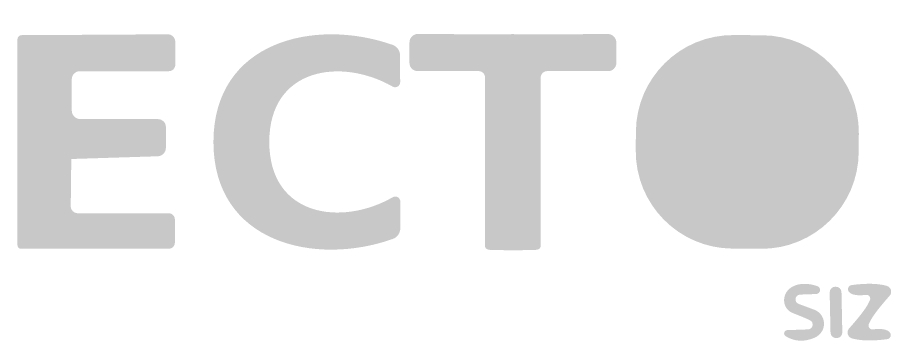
# Model space of a CAD drawing. Extents: x 0 to 650, y 0 to 488.
# Drawn here: x 127.2 to 220.4, y 13.9 to 48.8 of the extents above; entities that cross this region are included whole.
import ezdxf

# ---------------------------------------------------------------- set-up
doc = ezdxf.new("R2010")
doc.units = 0
doc.linetypes.add('Solid', pattern=[0])
doc.layers.add('Layer 1', color=7, linetype='Solid', lineweight=0)

msp = doc.modelspace()

# ---------------------------------------------------------------- hatches: boundary and pattern name
at = {"layer": 'Layer 1', "linetype": 'Solid', "lineweight": 0}
h = msp.add_hatch(color=8, dxfattribs=at)
edge = h.paths.add_edge_path(flags=0)
edge.add_spline(control_points=[(148.06, 35.478), (148.046, 46.233), (158.882, 48.761), (167.165, 45.846)], knot_values=[0, 0, 0, 0, 1, 1, 1, 1], degree=3, periodic=0)
edge.add_line((167.165, 45.846), (167.165, 45.846))
edge.add_spline(control_points=[(167.165, 45.846), (167.644, 45.675), (167.965, 45.22), (167.967, 44.71)], knot_values=[0, 0, 0, 0, 1, 1, 1, 1], degree=3, periodic=0)
edge.add_line((167.967, 44.71), (167.977, 41.871))
edge.add_line((167.977, 41.871), (167.977, 41.871))
edge.add_spline(control_points=[(167.977, 41.871), (167.977, 41.677), (167.875, 41.498), (167.709, 41.4)], knot_values=[0, 0, 0, 0, 1, 1, 1, 1], degree=3, periodic=0)
edge.add_spline(control_points=[(167.709, 41.4), (167.544, 41.303), (167.339, 41.302), (167.173, 41.398)], knot_values=[0, 0, 0, 0, 1, 1, 1, 1], degree=3, periodic=0)
edge.add_spline(control_points=[(167.173, 41.398), (161.698, 44.525), (154.006, 43.417), (154.017, 35.486)], knot_values=[0, 0, 0, 0, 1, 1, 1, 1], degree=3, periodic=0)
edge.add_spline(control_points=[(154.017, 35.486), (154.027, 27.555), (161.721, 26.467), (167.188, 29.608)], knot_values=[0, 0, 0, 0, 1, 1, 1, 1], degree=3, periodic=0)
edge.add_line((167.188, 29.608), (167.188, 29.608))
edge.add_spline(control_points=[(167.188, 29.608), (167.354, 29.704), (167.558, 29.704), (167.725, 29.607)], knot_values=[0, 0, 0, 0, 1, 1, 1, 1], degree=3, periodic=0)
edge.add_spline(control_points=[(167.725, 29.607), (167.891, 29.509), (167.993, 29.33), (167.993, 29.137)], knot_values=[0, 0, 0, 0, 1, 1, 1, 1], degree=3, periodic=0)
edge.add_line((167.993, 29.137), (167.99, 26.297))
edge.add_line((167.99, 26.297), (167.99, 26.297))
edge.add_spline(control_points=[(167.99, 26.297), (167.99, 25.787), (167.67, 25.332), (167.191, 25.159)], knot_values=[0, 0, 0, 0, 1, 1, 1, 1], degree=3, periodic=0)
edge.add_spline(control_points=[(167.191, 25.159), (158.916, 22.223), (148.073, 24.724), (148.06, 35.478)], knot_values=[0, 0, 0, 0, 1, 1, 1, 1], degree=3, periodic=0)
h = msp.add_hatch(color=250, dxfattribs=at)
edge = h.paths.add_edge_path(flags=0)
edge.add_line((130.23, 46.89), (130.05, 38.2))
edge.add_spline(control_points=[(130.05, 38.2), (127.69, 32.93), (129.63, 27.69)], knot_values=[0, 0, 0, 1, 1, 1], degree=2, periodic=0)
edge.add_line((129.63, 27.69), (129.63, 27.69))
edge.add_spline(control_points=[(129.63, 27.69), (129.672, 27.574), (129.762, 27.482), (129.876, 27.44)], knot_values=[0, 0, 0, 0, 1, 1, 1, 1], degree=3, periodic=0)
edge.add_spline(control_points=[(129.876, 27.44), (129.99, 27.397), (130.117, 27.408), (130.22, 27.47)], knot_values=[0, 0, 0, 0, 1, 1, 1, 1], degree=3, periodic=0)
edge.add_line((130.22, 27.47), (130.6, 27.69))
edge.add_line((130.6, 27.69), (130.6, 27.69))
edge.add_spline(control_points=[(130.6, 27.69), (130.792, 27.798), (130.896, 28.018), (130.86, 28.24)], knot_values=[0, 0, 0, 0, 1, 1, 1, 1], degree=3, periodic=0)
edge.add_line((130.86, 28.24), (130.08, 32.96))
edge.add_line((130.08, 32.96), (130.08, 32.96))
edge.add_spline(control_points=[(130.08, 32.96), (130.03, 33.287), (130.137, 33.617), (130.37, 33.85)], knot_values=[0, 0, 0, 0, 1, 1, 1, 1], degree=3, periodic=0)
edge.add_line((130.37, 33.85), (132.52, 36))
edge.add_line((132.52, 36), (132.9, 33.68))
edge.add_line((132.9, 33.68), (132.84, 28.66))
edge.add_line((132.84, 28.66), (132.84, 28.66))
edge.add_spline(control_points=[(132.84, 28.66), (132.837, 28.459), (132.915, 28.266), (133.056, 28.123)], knot_values=[0, 0, 0, 0, 1, 1, 1, 1], degree=3, periodic=0)
edge.add_spline(control_points=[(133.056, 28.123), (133.197, 27.98), (133.389, 27.9), (133.59, 27.9)], knot_values=[0, 0, 0, 0, 1, 1, 1, 1], degree=3, periodic=0)
edge.add_line((133.59, 27.9), (143.28, 27.9))
edge.add_line((143.28, 27.9), (143.28, 27.9))
edge.add_spline(control_points=[(143.28, 27.9), (143.458, 27.9), (143.628, 27.828), (143.754, 27.701)], knot_values=[0, 0, 0, 0, 1, 1, 1, 1], degree=3, periodic=0)
edge.add_spline(control_points=[(143.754, 27.701), (143.879, 27.573), (143.95, 27.4), (143.95, 27.22)], knot_values=[0, 0, 0, 0, 1, 1, 1, 1], degree=3, periodic=0)
edge.add_line((143.95, 27.22), (143.95, 24.76))
edge.add_line((143.95, 24.76), (143.95, 24.76))
edge.add_spline(control_points=[(143.95, 24.76), (143.95, 24.401), (143.659, 24.11), (143.3, 24.11)], knot_values=[0, 0, 0, 0, 1, 1, 1, 1], degree=3, periodic=0)
edge.add_line((143.3, 24.11), (127.54, 24.11))
edge.add_line((127.54, 24.11), (127.54, 24.11))
edge.add_spline(control_points=[(127.54, 24.11), (127.439, 24.11), (127.343, 24.15), (127.271, 24.221)], knot_values=[0, 0, 0, 0, 1, 1, 1, 1], degree=3, periodic=0)
edge.add_spline(control_points=[(127.271, 24.221), (127.2, 24.293), (127.16, 24.389), (127.16, 24.49)], knot_values=[0, 0, 0, 0, 1, 1, 1, 1], degree=3, periodic=0)
edge.add_line((127.16, 24.49), (127.16, 46.45))
edge.add_line((127.16, 46.45), (127.16, 46.45))
edge.add_spline(control_points=[(127.16, 46.45), (127.16, 46.687), (127.357, 46.88), (127.6, 46.88)], knot_values=[0, 0, 0, 0, 1, 1, 1, 1], degree=3, periodic=0)
edge.add_line((127.6, 46.88), (130.23, 46.89))
h = msp.add_hatch(color=8, dxfattribs=at)
edge = h.paths.add_edge_path(flags=0)
edge.add_line((132.9, 33.68), (132.52, 36))
edge.add_line((132.52, 36), (130.05, 38.2))
edge.add_line((130.05, 38.2), (130.23, 46.89))
edge.add_line((130.23, 46.89), (143.19, 46.97))
edge.add_line((143.19, 46.97), (143.19, 46.97))
edge.add_spline(control_points=[(143.19, 46.97), (143.632, 46.97), (143.99, 46.612), (143.99, 46.17)], knot_values=[0, 0, 0, 0, 1, 1, 1, 1], degree=3, periodic=0)
edge.add_line((143.99, 46.17), (143.99, 43.72))
edge.add_spline(control_points=[(143.99, 43.72), (143.99, 43.54), (143.918, 43.367), (143.791, 43.239)], knot_values=[0, 0, 0, 0, 1, 1, 1, 1], degree=3, periodic=0)
edge.add_spline(control_points=[(143.791, 43.239), (143.663, 43.112), (143.49, 43.04), (143.31, 43.04)], knot_values=[0, 0, 0, 0, 1, 1, 1, 1], degree=3, periodic=0)
edge.add_line((143.31, 43.04), (133.82, 43.04))
edge.add_spline(control_points=[(133.82, 43.04), (133.34, 43.04), (132.95, 42.65), (132.95, 42.17)], knot_values=[0, 0, 0, 0, 1, 1, 1, 1], degree=3, periodic=0)
edge.add_line((132.95, 42.17), (132.95, 38.86))
edge.add_line((132.95, 38.86), (132.95, 38.86))
edge.add_spline(control_points=[(132.95, 38.86), (132.95, 38.613), (133.047, 38.377), (133.219, 38.202)], knot_values=[0, 0, 0, 0, 1, 1, 1, 1], degree=3, periodic=0)
edge.add_spline(control_points=[(133.219, 38.202), (133.392, 38.028), (133.626, 37.93), (133.87, 37.93)], knot_values=[0, 0, 0, 0, 1, 1, 1, 1], degree=3, periodic=0)
edge.add_line((133.87, 37.93), (142.14, 37.93))
edge.add_spline(control_points=[(142.14, 37.93), (142.609, 37.93), (142.99, 37.554), (142.99, 37.09)], knot_values=[0, 0, 0, 0, 1, 1, 1, 1], degree=3, periodic=0)
edge.add_line((142.99, 37.09), (142.99, 34.88))
edge.add_line((142.99, 34.88), (142.99, 34.88))
edge.add_spline(control_points=[(142.99, 34.88), (142.99, 34.389), (142.601, 33.987), (142.11, 33.97)], knot_values=[0, 0, 0, 0, 1, 1, 1, 1], degree=3, periodic=0)
edge.add_line((142.11, 33.97), (132.9, 33.68))
h = msp.add_hatch(color=8, dxfattribs=at)
edge = h.paths.add_edge_path(flags=0)
edge.add_spline(control_points=[(179.991, 23.961), (177.777, 23.961), (177.396, 24.013)], knot_values=[0, 0, 0, 1, 1, 1], degree=2, periodic=0)
edge.add_spline(control_points=[(177.396, 24.013), (177.174, 24.043), (177.008, 24.233), (177.008, 24.458)], knot_values=[0, 0, 0, 0, 1, 1, 1, 1], degree=3, periodic=0)
edge.add_line((177.008, 24.458), (177.027, 42.364))
edge.add_line((177.027, 42.364), (177.027, 42.364))
edge.add_spline(control_points=[(177.027, 42.364), (177.028, 42.545), (176.956, 42.72), (176.827, 42.848)], knot_values=[0, 0, 0, 0, 1, 1, 1, 1], degree=3, periodic=0)
edge.add_spline(control_points=[(176.827, 42.848), (176.699, 42.977), (176.525, 43.049), (176.344, 43.049)], knot_values=[0, 0, 0, 0, 1, 1, 1, 1], degree=3, periodic=0)
edge.add_line((176.344, 43.049), (169.821, 43.056))
edge.add_line((169.821, 43.056), (169.821, 43.056))
edge.add_spline(control_points=[(169.821, 43.056), (169.349, 43.057), (168.966, 43.44), (168.967, 43.913)], knot_values=[0, 0, 0, 0, 1, 1, 1, 1], degree=3, periodic=0)
edge.add_line((168.967, 43.913), (168.969, 46.107))
edge.add_spline(control_points=[(168.969, 46.107), (168.969, 46.347), (169.065, 46.577), (169.236, 46.746)], knot_values=[0, 0, 0, 0, 1, 1, 1, 1], degree=3, periodic=0)
edge.add_spline(control_points=[(169.236, 46.746), (169.406, 46.915), (169.637, 47.009), (169.878, 47.008)], knot_values=[0, 0, 0, 0, 1, 1, 1, 1], degree=3, periodic=0)
edge.add_spline(control_points=[(169.878, 47.008), (174.686, 46.966), (179.999, 46.985)], knot_values=[0, 0, 0, 1, 1, 1], degree=2, periodic=0)
edge.add_spline(control_points=[(179.999, 46.985), (185.312, 46.962), (190.12, 47.001)], knot_values=[0, 0, 0, 1, 1, 1], degree=2, periodic=0)
edge.add_line((190.12, 47.001), (190.12, 47.001))
edge.add_spline(control_points=[(190.12, 47.001), (190.361, 47.002), (190.591, 46.908), (190.762, 46.738)], knot_values=[0, 0, 0, 0, 1, 1, 1, 1], degree=3, periodic=0)
edge.add_spline(control_points=[(190.762, 46.738), (190.932, 46.569), (191.028, 46.339), (191.028, 46.099)], knot_values=[0, 0, 0, 0, 1, 1, 1, 1], degree=3, periodic=0)
edge.add_line((191.028, 46.099), (191.029, 43.905))
edge.add_line((191.029, 43.905), (191.029, 43.905))
edge.add_spline(control_points=[(191.029, 43.905), (191.029, 43.678), (190.939, 43.461), (190.779, 43.3)], knot_values=[0, 0, 0, 0, 1, 1, 1, 1], degree=3, periodic=0)
edge.add_spline(control_points=[(190.779, 43.3), (190.618, 43.14), (190.401, 43.049), (190.174, 43.049)], knot_values=[0, 0, 0, 0, 1, 1, 1, 1], degree=3, periodic=0)
edge.add_line((190.174, 43.049), (183.651, 43.047))
edge.add_spline(control_points=[(183.651, 43.047), (183.47, 43.047), (183.296, 42.974), (183.168, 42.846)], knot_values=[0, 0, 0, 0, 1, 1, 1, 1], degree=3, periodic=0)
edge.add_spline(control_points=[(183.168, 42.846), (183.039, 42.718), (182.967, 42.544), (182.967, 42.362)], knot_values=[0, 0, 0, 0, 1, 1, 1, 1], degree=3, periodic=0)
edge.add_line((182.967, 42.362), (182.975, 24.456))
edge.add_spline(control_points=[(182.975, 24.456), (182.975, 24.231), (182.809, 24.041), (182.586, 24.012)], knot_values=[0, 0, 0, 0, 1, 1, 1, 1], degree=3, periodic=0)
edge.add_spline(control_points=[(182.586, 24.012), (182.206, 23.96), (179.991, 23.961)], knot_values=[0, 0, 0, 1, 1, 1], degree=2, periodic=0)
h = msp.add_hatch(color=8, dxfattribs=at)
edge = h.paths.add_edge_path(flags=0)
edge.add_spline(control_points=[(216.883, 34.417), (216.843, 28.684), (212.163, 24.07), (206.431, 24.11)], knot_values=[0, 0, 0, 0, 1, 1, 1, 1], degree=3, periodic=0)
edge.add_line((206.431, 24.11), (203.411, 24.131))
edge.add_spline(control_points=[(203.411, 24.131), (197.678, 24.171), (193.063, 28.85), (193.103, 34.583)], knot_values=[0, 0, 0, 0, 1, 1, 1, 1], degree=3, periodic=0)
edge.add_line((193.103, 34.583), (193.117, 36.583))
edge.add_spline(control_points=[(193.117, 36.583), (193.157, 42.316), (197.837, 46.93), (203.569, 46.89)], knot_values=[0, 0, 0, 0, 1, 1, 1, 1], degree=3, periodic=0)
edge.add_line((203.569, 46.89), (206.589, 46.869))
edge.add_spline(control_points=[(206.589, 46.869), (212.322, 46.829), (216.937, 42.15), (216.897, 36.417)], knot_values=[0, 0, 0, 0, 1, 1, 1, 1], degree=3, periodic=0)
edge.add_line((216.897, 36.417), (216.883, 34.417))
edge = h.paths.add_edge_path(flags=0)
edge.add_spline(control_points=[(204.95, 43.15), (201.564, 43.132), (198.838, 39.693), (198.86, 35.468)], knot_values=[0, 0, 0, 0, 1, 1, 1, 1], degree=3, periodic=0)
edge.add_spline(control_points=[(198.86, 35.468), (198.882, 31.243), (201.645, 27.832), (205.03, 27.85)], knot_values=[0, 0, 0, 0, 1, 1, 1, 1], degree=3, periodic=0)
edge.add_spline(control_points=[(205.03, 27.85), (208.416, 27.868), (211.142, 31.307), (211.12, 35.532)], knot_values=[0, 0, 0, 0, 1, 1, 1, 1], degree=3, periodic=0)
edge.add_spline(control_points=[(211.12, 35.532), (211.098, 39.757), (208.335, 43.168), (204.95, 43.15)], knot_values=[0, 0, 0, 0, 1, 1, 1, 1], degree=3, periodic=0)
h = msp.add_hatch(color=7, dxfattribs=at)
edge = h.paths.add_edge_path(flags=0)
edge.add_spline(control_points=[(204.95, 43.15), (208.335, 43.168), (211.098, 39.757), (211.12, 35.532)], knot_values=[0, 0, 0, 0, 1, 1, 1, 1], degree=3, periodic=0)
edge.add_spline(control_points=[(211.12, 35.532), (211.142, 31.307), (208.416, 27.868), (205.03, 27.85)], knot_values=[0, 0, 0, 0, 1, 1, 1, 1], degree=3, periodic=0)
edge.add_spline(control_points=[(205.03, 27.85), (201.645, 27.832), (198.882, 31.243), (198.86, 35.468)], knot_values=[0, 0, 0, 0, 1, 1, 1, 1], degree=3, periodic=0)
edge.add_spline(control_points=[(198.86, 35.468), (198.838, 39.693), (201.564, 43.132), (204.95, 43.15)], knot_values=[0, 0, 0, 0, 1, 1, 1, 1], degree=3, periodic=0)
h = msp.add_hatch(color=250, dxfattribs=at)
edge = h.paths.add_edge_path(flags=0)
edge.add_line((130.05, 38.2), (132.52, 36))
edge.add_line((132.52, 36), (130.37, 33.85))
edge.add_line((130.37, 33.85), (130.37, 33.85))
edge.add_spline(control_points=[(130.37, 33.85), (130.137, 33.617), (130.03, 33.287), (130.08, 32.96)], knot_values=[0, 0, 0, 0, 1, 1, 1, 1], degree=3, periodic=0)
edge.add_line((130.08, 32.96), (130.86, 28.24))
edge.add_line((130.86, 28.24), (130.86, 28.24))
edge.add_spline(control_points=[(130.86, 28.24), (130.896, 28.018), (130.792, 27.798), (130.6, 27.69)], knot_values=[0, 0, 0, 0, 1, 1, 1, 1], degree=3, periodic=0)
edge.add_line((130.6, 27.69), (130.22, 27.47))
edge.add_line((130.22, 27.47), (130.22, 27.47))
edge.add_spline(control_points=[(130.22, 27.47), (130.117, 27.408), (129.99, 27.397), (129.876, 27.44)], knot_values=[0, 0, 0, 0, 1, 1, 1, 1], degree=3, periodic=0)
edge.add_spline(control_points=[(129.876, 27.44), (129.762, 27.482), (129.672, 27.574), (129.63, 27.69)], knot_values=[0, 0, 0, 0, 1, 1, 1, 1], degree=3, periodic=0)
edge.add_spline(control_points=[(129.63, 27.69), (127.69, 32.93), (130.05, 38.2)], knot_values=[0, 0, 0, 1, 1, 1], degree=2, periodic=0)
h = msp.add_hatch(color=252, dxfattribs=at)
edge = h.paths.add_edge_path(flags=0)
edge.add_line((209.09, 14.8), (209.09, 14.8))
edge.add_spline(control_points=[(209.09, 14.8), (208.96, 14.88), (208.899, 15.036), (208.938, 15.183)], knot_values=[0, 0, 0, 0, 1, 1, 1, 1], degree=3, periodic=0)
edge.add_spline(control_points=[(208.938, 15.183), (208.977, 15.33), (209.108, 15.435), (209.26, 15.44)], knot_values=[0, 0, 0, 0, 1, 1, 1, 1], degree=3, periodic=0)
edge.add_line((209.26, 15.44), (211.48, 15.52))
edge.add_line((211.48, 15.52), (211.48, 15.52))
edge.add_spline(control_points=[(211.48, 15.52), (211.714, 15.528), (211.913, 15.694), (211.962, 15.923)], knot_values=[0, 0, 0, 0, 1, 1, 1, 1], degree=3, periodic=0)
edge.add_spline(control_points=[(211.962, 15.923), (212.012, 16.152), (211.9, 16.386), (211.69, 16.49)], knot_values=[0, 0, 0, 0, 1, 1, 1, 1], degree=3, periodic=0)
edge.add_spline(control_points=[(211.69, 16.49), (211.17, 16.75), (209.83, 17.27)], knot_values=[0, 0, 0, 1, 1, 1], degree=2, periodic=0)
edge.add_line((209.83, 17.27), (209.83, 17.27))
edge.add_spline(control_points=[(209.83, 17.27), (209.275, 17.489), (208.919, 18.024), (208.923, 18.634)], knot_values=[0, 0, 0, 0, 1, 1, 1, 1], degree=3, periodic=0)
edge.add_spline(control_points=[(208.923, 18.634), (208.928, 19.244), (209.291, 19.815), (209.85, 20.09)], knot_values=[0, 0, 0, 0, 1, 1, 1, 1], degree=3, periodic=0)
edge.add_spline(control_points=[(209.85, 20.09), (210.96, 20.64), (212.47, 20.13)], knot_values=[0, 0, 0, 1, 1, 1], degree=2, periodic=0)
edge.add_line((212.47, 20.13), (212.47, 20.13))
edge.add_spline(control_points=[(212.47, 20.13), (212.668, 20.064), (212.79, 19.865), (212.761, 19.659)], knot_values=[0, 0, 0, 0, 1, 1, 1, 1], degree=3, periodic=0)
edge.add_spline(control_points=[(212.761, 19.659), (212.731, 19.452), (212.558, 19.297), (212.35, 19.29)], knot_values=[0, 0, 0, 0, 1, 1, 1, 1], degree=3, periodic=0)
edge.add_line((212.35, 19.29), (210.63, 19.23))
edge.add_line((210.63, 19.23), (210.63, 19.23))
edge.add_spline(control_points=[(210.63, 19.23), (210.386, 19.221), (210.181, 19.04), (210.143, 18.799)], knot_values=[0, 0, 0, 0, 1, 1, 1, 1], degree=3, periodic=0)
edge.add_spline(control_points=[(210.143, 18.799), (210.104, 18.558), (210.241, 18.324), (210.47, 18.24)], knot_values=[0, 0, 0, 0, 1, 1, 1, 1], degree=3, periodic=0)
edge.add_line((210.47, 18.24), (212.14, 17.62))
edge.add_spline(control_points=[(212.14, 17.62), (212.75, 17.395), (213.162, 16.823), (213.181, 16.173)], knot_values=[0, 0, 0, 0, 1, 1, 1, 1], degree=3, periodic=0)
edge.add_spline(control_points=[(213.181, 16.173), (213.201, 15.523), (212.825, 14.924), (212.23, 14.66)], knot_values=[0, 0, 0, 0, 1, 1, 1, 1], degree=3, periodic=0)
edge.add_spline(control_points=[(212.23, 14.66), (210.54, 13.91), (209.09, 14.8)], knot_values=[0, 0, 0, 1, 1, 1], degree=2, periodic=0)
h = msp.add_hatch(color=252, dxfattribs=at)
edge = h.paths.add_edge_path(flags=0)
edge.add_spline(control_points=[(217.556, 17.706), (217.867, 18.159), (218.075, 18.624)], knot_values=[0, 0, 0, 1, 1, 1], degree=2, periodic=0)
edge.add_line((218.075, 18.624), (218.075, 18.624))
edge.add_spline(control_points=[(218.075, 18.624), (218.134, 18.761), (218.117, 18.92), (218.029, 19.039)], knot_values=[0, 0, 0, 0, 1, 1, 1, 1], degree=3, periodic=0)
edge.add_spline(control_points=[(218.029, 19.039), (217.94, 19.159), (217.795, 19.222), (217.647, 19.203)], knot_values=[0, 0, 0, 0, 1, 1, 1, 1], degree=3, periodic=0)
edge.add_spline(control_points=[(217.647, 19.203), (216.307, 19.033), (215.857, 19.503)], knot_values=[0, 0, 0, 1, 1, 1], degree=2, periodic=0)
edge.add_spline(control_points=[(215.857, 19.503), (215.743, 19.624), (215.705, 19.798), (215.76, 19.954)], knot_values=[0, 0, 0, 0, 1, 1, 1, 1], degree=3, periodic=0)
edge.add_spline(control_points=[(215.76, 19.954), (215.815, 20.111), (215.953, 20.222), (216.117, 20.243)], knot_values=[0, 0, 0, 0, 1, 1, 1, 1], degree=3, periodic=0)
edge.add_spline(control_points=[(216.117, 20.243), (218.457, 20.553), (219.867, 20.163)], knot_values=[0, 0, 0, 1, 1, 1], degree=2, periodic=0)
edge.add_line((219.867, 20.163), (219.867, 20.163))
edge.add_spline(control_points=[(219.867, 20.163), (220.084, 20.103), (220.255, 19.935), (220.319, 19.719)], knot_values=[0, 0, 0, 0, 1, 1, 1, 1], degree=3, periodic=0)
edge.add_spline(control_points=[(220.319, 19.719), (220.382, 19.503), (220.329, 19.269), (220.179, 19.101)], knot_values=[0, 0, 0, 0, 1, 1, 1, 1], degree=3, periodic=0)
edge.add_spline(control_points=[(220.179, 19.101), (219.07, 17.857), (218.486, 17.014)], knot_values=[0, 0, 0, 1, 1, 1], degree=2, periodic=0)
edge.add_spline(control_points=[(218.486, 17.014), (218.17, 16.564), (217.963, 16.099)], knot_values=[0, 0, 0, 1, 1, 1], degree=2, periodic=0)
edge.add_line((217.963, 16.099), (217.963, 16.099))
edge.add_spline(control_points=[(217.963, 16.099), (217.903, 15.962), (217.921, 15.804), (218.009, 15.684)], knot_values=[0, 0, 0, 0, 1, 1, 1, 1], degree=3, periodic=0)
edge.add_spline(control_points=[(218.009, 15.684), (218.097, 15.564), (218.243, 15.502), (218.39, 15.52)], knot_values=[0, 0, 0, 0, 1, 1, 1, 1], degree=3, periodic=0)
edge.add_spline(control_points=[(218.39, 15.52), (219.73, 15.69), (220.18, 15.22)], knot_values=[0, 0, 0, 1, 1, 1], degree=2, periodic=0)
edge.add_line((220.18, 15.22), (220.18, 15.22))
edge.add_spline(control_points=[(220.18, 15.22), (220.294, 15.1), (220.332, 14.925), (220.277, 14.769)], knot_values=[0, 0, 0, 0, 1, 1, 1, 1], degree=3, periodic=0)
edge.add_spline(control_points=[(220.277, 14.769), (220.222, 14.613), (220.084, 14.501), (219.92, 14.48)], knot_values=[0, 0, 0, 0, 1, 1, 1, 1], degree=3, periodic=0)
edge.add_spline(control_points=[(219.92, 14.48), (217.58, 14.17), (216.17, 14.56)], knot_values=[0, 0, 0, 1, 1, 1], degree=2, periodic=0)
edge.add_line((216.17, 14.56), (216.17, 14.56))
edge.add_spline(control_points=[(216.17, 14.56), (215.953, 14.62), (215.782, 14.788), (215.719, 15.004)], knot_values=[0, 0, 0, 0, 1, 1, 1, 1], degree=3, periodic=0)
edge.add_spline(control_points=[(215.719, 15.004), (215.655, 15.221), (215.708, 15.454), (215.858, 15.623)], knot_values=[0, 0, 0, 0, 1, 1, 1, 1], degree=3, periodic=0)
edge.add_spline(control_points=[(215.858, 15.623), (216.967, 16.866), (217.556, 17.706)], knot_values=[0, 0, 0, 1, 1, 1], degree=2, periodic=0)
h = msp.add_hatch(color=252, dxfattribs=at)
edge = h.paths.add_edge_path(flags=0)
edge.add_spline(control_points=[(215.135, 15.204), (215.142, 14.872), (214.879, 14.598), (214.547, 14.591)], knot_values=[0, 0, 0, 0, 1, 1, 1, 1], degree=3, periodic=0)
edge.add_line((214.547, 14.591), (214.487, 14.59))
edge.add_spline(control_points=[(214.487, 14.59), (214.156, 14.583), (213.882, 14.846), (213.875, 15.177)], knot_values=[0, 0, 0, 0, 1, 1, 1, 1], degree=3, periodic=0)
edge.add_line((213.875, 15.177), (213.785, 19.456))
edge.add_spline(control_points=[(213.785, 19.456), (213.778, 19.788), (214.041, 20.062), (214.373, 20.069)], knot_values=[0, 0, 0, 0, 1, 1, 1, 1], degree=3, periodic=0)
edge.add_line((214.373, 20.069), (214.433, 20.07))
edge.add_spline(control_points=[(214.433, 20.07), (214.764, 20.077), (215.038, 19.814), (215.045, 19.483)], knot_values=[0, 0, 0, 0, 1, 1, 1, 1], degree=3, periodic=0)
edge.add_line((215.045, 19.483), (215.135, 15.204))

doc.saveas('drawing.dxf')
